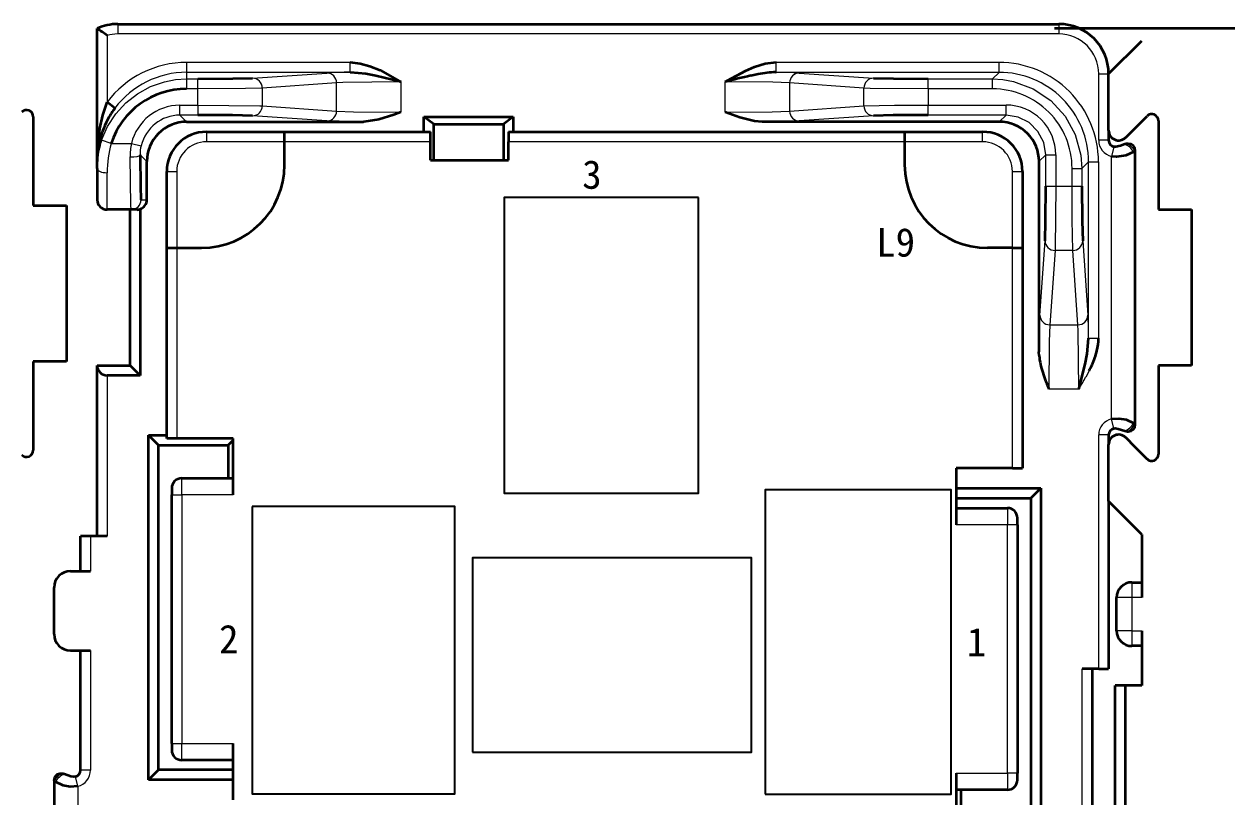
# Model space of a CAD drawing. Header units: millimetres. Extents: x 17 to 3784, y 12 to 1382.
# Drawn here: x 983.89 to 994.55, y 1076.95 to 1083.8 of the extents above; entities that cross this region are included whole.
import ezdxf

# ---------------------------------------------------------------- set-up
doc = ezdxf.new("R2010")
doc.units = ezdxf.units.MM
doc.layers.add('0层_1', color=7, linetype='Continuous', lineweight=25)
doc.styles.add('FangSong_GB2312_Style', font='simfang.ttf')

msp = doc.modelspace()

# ---------------------------------------------------------------- linework, layer by layer
at = {"color": 0, "lineweight": 35}
msp.add_line((984.722, 1083.803), (993.06, 1083.803), dxfattribs=at)
at = {"color": 0, "lineweight": 13, "ltscale": 0.0075}
for p, q in [((984.722, 1083.803), (984.722, 1083.715)), ((993.06, 1083.803), (993.06, 1083.715)), ((985.509, 1082.848), (985.509, 1082.76)), ((992.385, 1082.76), (992.385, 1082.848)), ((984.664, 1082.745), (984.58, 1082.773)), ((993.547, 1082.716), (993.526, 1082.63)), ((993.177, 1082.524), (993.265, 1082.524)), ((985.157, 1082.495), (985.245, 1082.495)), ((992.649, 1082.495), (992.737, 1082.495)), ((993.177, 1082.367), (993.265, 1082.367)), ((993.547, 1080.218), (993.526, 1080.304)), ((985.201, 1079.631), (985.289, 1079.631)), ((985.201, 1077.427), (985.289, 1077.427)), ((984.481, 1077.191), (984.393, 1077.191)), ((984.368, 1077.048), (984.347, 1077.133))]:
    msp.add_line(p, q, dxfattribs=at)
at = {"color": 0, "lineweight": 35, "ltscale": 0.100272}
msp.add_line((984.54, 1082.585), (984.54, 1083.763), dxfattribs=at)
at = {"color": 0, "lineweight": 13, "ltscale": 0.050296}
msp.add_line((984.628, 1083.702), (984.628, 1083.111), dxfattribs=at)
at = {"color": 0, "lineweight": 13}
msp.add_line((993.06, 1083.715), (984.722, 1083.715), dxfattribs=at)
at = {"color": 0, "lineweight": 35, "ltscale": 0.272501}
msp.add_line((996.223, 1083.763), (993.02, 1083.763), dxfattribs=at)
at = {"color": 0, "lineweight": 35, "ltscale": 0.035355}
for p, q in [((993.501, 1083.361), (993.795, 1083.655)), ((993.795, 1079.279), (993.501, 1079.573))]:
    msp.add_line(p, q, dxfattribs=at)
at = {"color": 0, "lineweight": 13, "ltscale": 0.123099}
for p, q in [((985.333, 1083.464), (986.78, 1083.464)), ((986.78, 1083.375), (985.333, 1083.375))]:
    msp.add_line(p, q, dxfattribs=at)
at = {"color": 0, "lineweight": 13, "ltscale": 0.007499}
for p, q in [((985.333, 1083.464), (985.333, 1083.375)), ((986.78, 1083.464), (986.78, 1083.375)), ((990.556, 1083.375), (990.556, 1083.464)), ((992.53, 1083.375), (992.53, 1083.464)), ((985.333, 1083.317), (985.333, 1083.229)), ((985.432, 1083.229), (985.432, 1083.317)), ((991.903, 1083.229), (991.903, 1083.317)), ((992.472, 1083.229), (992.472, 1083.317)), ((985.273, 1082.996), (985.273, 1083.084)), ((985.432, 1083.084), (985.432, 1082.996)), ((991.903, 1082.996), (991.903, 1083.084)), ((992.592, 1082.996), (992.592, 1083.084))]:
    msp.add_line(p, q, dxfattribs=at)
at = {"color": 0, "lineweight": 13, "ltscale": 0.167979}
for p, q in [((990.556, 1083.464), (992.53, 1083.464)), ((992.53, 1083.375), (990.556, 1083.375))]:
    msp.add_line(p, q, dxfattribs=at)
at = {"color": 0, "lineweight": 13, "ltscale": 0.00498}
msp.add_line((985.333, 1083.375), (985.333, 1083.317), dxfattribs=at)
at = {"color": 0, "lineweight": 13, "ltscale": 0.056199}
for p, q in [((985.917, 1083.323), (986.576, 1083.369)), ((991.333, 1083.235), (990.674, 1083.281)), ((990.674, 1083.032), (991.333, 1083.078)), ((986.576, 1082.944), (985.917, 1082.99))]:
    msp.add_line(p, q, dxfattribs=at)
at = {"color": 0, "lineweight": 35, "ltscale": 0.000236542}
msp.add_line((986.784, 1083.375), (986.781, 1083.375), dxfattribs=at)
at = {"color": 0, "lineweight": 35, "ltscale": 0.005631}
msp.add_line((990.396, 1083.359), (990.331, 1083.345), dxfattribs=at)
at = {"color": 0, "lineweight": 35, "ltscale": 0.000238068}
msp.add_line((990.555, 1083.375), (990.552, 1083.375), dxfattribs=at)
at = {"color": 0, "lineweight": 13, "ltscale": 0.0562}
for p, q in [((990.76, 1083.369), (991.419, 1083.323)), ((986.661, 1083.281), (986.002, 1083.235)), ((986.002, 1083.078), (986.661, 1083.032)), ((991.419, 1082.99), (990.76, 1082.944)), ((992.892, 1081.223), (992.938, 1081.882)), ((993.272, 1081.882), (993.318, 1081.223)), ((993.026, 1081.796), (992.98, 1081.138)), ((993.229, 1081.138), (993.183, 1081.796))]:
    msp.add_line(p, q, dxfattribs=at)
at = {"color": 0, "lineweight": 13, "ltscale": 0.007042}
msp.add_line((992.472, 1083.317), (992.53, 1083.375), dxfattribs=at)
at = {"color": 0, "lineweight": 13, "ltscale": 0.050117}
msp.add_line((993.413, 1082.773), (993.413, 1083.362), dxfattribs=at)
at = {"color": 0, "lineweight": 13, "ltscale": 0.007501}
for p, q in [((993.413, 1083.362), (993.501, 1083.362)), ((993.501, 1082.773), (993.413, 1082.773)), ((993.501, 1080.161), (993.413, 1080.161)), ((992.693, 1079.366), (992.605, 1079.366)), ((993.795, 1078.72), (993.707, 1078.72)), ((993.707, 1078.426), (993.795, 1078.426)), ((992.693, 1077.163), (992.605, 1077.163))]:
    msp.add_line(p, q, dxfattribs=at)
at = {"color": 0, "lineweight": 35, "ltscale": 6.40869e-05}
msp.add_line((993.501, 1083.362), (993.501, 1083.361), dxfattribs=at)
at = {"color": 0, "lineweight": 35, "ltscale": 0.042705}
msp.add_line((993.501, 1082.86), (993.501, 1083.361), dxfattribs=at)
at = {"color": 0, "lineweight": 13, "ltscale": 0.008463}
for p, q in [((985.333, 1083.317), (985.432, 1083.317)), ((985.432, 1083.229), (985.333, 1083.229))]:
    msp.add_line(p, q, dxfattribs=at)
at = {"color": 0, "lineweight": 13, "ltscale": 0.021239}
for p, q in [((986.661, 1083.032), (986.661, 1083.281)), ((990.674, 1083.281), (990.674, 1083.032)), ((992.98, 1081.138), (993.229, 1081.138))]:
    msp.add_line(p, q, dxfattribs=at)
at = {"color": 0, "lineweight": 13, "ltscale": 0.022759}
for p, q in [((987.231, 1083.29), (987.231, 1083.023)), ((990.104, 1083.023), (990.104, 1083.29))]:
    msp.add_line(p, q, dxfattribs=at)
at = {"color": 0, "lineweight": 13, "ltscale": 0.048364}
for p, q in [((991.903, 1083.317), (992.472, 1083.317)), ((992.472, 1083.229), (991.903, 1083.229))]:
    msp.add_line(p, q, dxfattribs=at)
at = {"color": 0, "lineweight": 13, "ltscale": 0.012286}
for p, q in [((985.432, 1083.084), (985.432, 1083.229)), ((991.903, 1083.229), (991.903, 1083.084)), ((993.032, 1082.367), (993.177, 1082.367))]:
    msp.add_line(p, q, dxfattribs=at)
at = {"color": 0, "lineweight": 13, "ltscale": 0.01341}
for p, q in [((986.002, 1083.235), (986.002, 1083.078)), ((991.333, 1083.078), (991.333, 1083.235))]:
    msp.add_line(p, q, dxfattribs=at)
at = {"color": 0, "lineweight": 35, "ltscale": 0.007499}
msp.add_line((984.698, 1083.058), (984.628, 1083.111), dxfattribs=at)
at = {"color": 0, "lineweight": 13, "ltscale": 0.013574}
for p, q in [((985.273, 1083.084), (985.432, 1083.084)), ((985.432, 1082.996), (985.273, 1082.996))]:
    msp.add_line(p, q, dxfattribs=at)
at = {"color": 0, "lineweight": 13, "ltscale": 0.058574}
for p, q in [((991.903, 1083.084), (992.592, 1083.084)), ((992.592, 1082.996), (991.903, 1082.996))]:
    msp.add_line(p, q, dxfattribs=at)
at = {"color": 0, "lineweight": 35, "ltscale": 0.067054}
for p, q in [((983.974, 1082.982), (983.974, 1082.194)), ((993.942, 1082.946), (993.942, 1082.158))]:
    msp.add_line(p, q, dxfattribs=at)
at = {"color": 0, "lineweight": 35, "ltscale": 0.003594}
msp.add_line((984.639, 1082.966), (984.619, 1082.929), dxfattribs=at)
at = {"color": 0, "lineweight": 13, "ltscale": 0.007223}
msp.add_line((985.273, 1082.996), (985.333, 1082.936), dxfattribs=at)
at = {"color": 0, "lineweight": 35, "ltscale": 0.133382}
msp.add_line((985.333, 1082.936), (986.901, 1082.936), dxfattribs=at)
at = {"color": 0, "lineweight": 13, "ltscale": 0.027629}
msp.add_line((986.901, 1082.936), (986.576, 1082.944), dxfattribs=at)
at = {"color": 0, "lineweight": 35, "ltscale": 0.000262456}
msp.add_line((986.904, 1082.936), (986.901, 1082.936), dxfattribs=at)
at = {"color": 0, "lineweight": 35, "ltscale": 0.01125}
for p, q in [((987.434, 1082.848), (987.434, 1082.98)), ((988.227, 1082.98), (988.227, 1082.848))]:
    msp.add_line(p, q, dxfattribs=at)
at = {"color": 0, "lineweight": 35, "ltscale": 0.0675}
msp.add_line((987.434, 1082.98), (988.227, 1082.98), dxfattribs=at)
at = {"color": 0, "lineweight": 35, "ltscale": 0.009216}
for p, q in [((987.522, 1082.917), (987.434, 1082.98)), ((988.227, 1082.98), (988.139, 1082.917))]:
    msp.add_line(p, q, dxfattribs=at)
at = {"color": 0, "lineweight": 35, "ltscale": 0.000263981}
for p, q in [((990.435, 1082.936), (990.432, 1082.936)), ((992.884, 1080.895), (992.884, 1080.898))]:
    msp.add_line(p, q, dxfattribs=at)
at = {"color": 0, "lineweight": 35, "ltscale": 0.17838}
msp.add_line((992.532, 1082.936), (990.435, 1082.936), dxfattribs=at)
at = {"color": 0, "lineweight": 13, "ltscale": 0.007224}
for p, q in [((992.532, 1082.936), (992.592, 1082.996)), ((992.944, 1082.644), (992.884, 1082.584))]:
    msp.add_line(p, q, dxfattribs=at)
at = {"color": 0, "lineweight": 35, "ltscale": 0.022856}
msp.add_line((993.652, 1082.797), (993.842, 1082.987), dxfattribs=at)
at = {"color": 0, "lineweight": 35, "ltscale": 0.058749}
for p, q in [((985.509, 1082.848), (986.2, 1082.848)), ((991.694, 1082.848), (992.385, 1082.848)), ((987.493, 1082.598), (988.183, 1082.598))]:
    msp.add_line(p, q, dxfattribs=at)
at = {"color": 0, "lineweight": 35, "ltscale": 0.110001}
msp.add_line((986.2, 1082.848), (987.493, 1082.848), dxfattribs=at)
at = {"color": 0, "lineweight": 35, "ltscale": 0.0075}
for p, q in [((986.2, 1082.76), (986.2, 1082.848)), ((987.493, 1082.76), (987.493, 1082.848)), ((988.183, 1082.848), (988.183, 1082.76)), ((991.694, 1082.848), (991.694, 1082.76)), ((985.157, 1081.82), (985.245, 1081.82)), ((992.649, 1081.82), (992.737, 1081.82)), ((985.245, 1080.13), (985.157, 1080.13)), ((992.649, 1079.866), (992.737, 1079.866)), ((984.481, 1079.263), (984.393, 1079.263))]:
    msp.add_line(p, q, dxfattribs=at)
at = {"color": 0, "lineweight": 35, "ltscale": 0.052501}
msp.add_line((987.522, 1082.917), (988.139, 1082.917), dxfattribs=at)
at = {"color": 0, "lineweight": 35, "ltscale": 0.027143}
for p, q in [((987.522, 1082.598), (987.522, 1082.917)), ((988.139, 1082.917), (988.139, 1082.598))]:
    msp.add_line(p, q, dxfattribs=at)
at = {"color": 0, "lineweight": 35, "ltscale": 0.29875}
msp.add_line((988.183, 1082.848), (991.694, 1082.848), dxfattribs=at)
at = {"color": 0, "lineweight": 35, "ltscale": 0.007348}
msp.add_line((993.501, 1082.86), (993.501, 1082.773), dxfattribs=at)
at = {"color": 0, "lineweight": 13, "ltscale": 0.015358}
msp.add_line((984.664, 1082.745), (984.844, 1082.745), dxfattribs=at)
at = {"color": 0, "lineweight": 13, "ltscale": 0.007498}
for p, q in [((984.844, 1082.745), (984.93, 1082.725)), ((992.944, 1082.644), (993.032, 1082.644)), ((993.323, 1082.582), (993.412, 1082.582)), ((992.944, 1082.367), (993.032, 1082.367)), ((993.323, 1081.019), (993.412, 1081.019))]:
    msp.add_line(p, q, dxfattribs=at)
at = {"color": 0, "lineweight": 13, "ltscale": 0.058749}
for p, q in [((986.2, 1082.76), (985.509, 1082.76)), ((992.385, 1082.76), (991.694, 1082.76))]:
    msp.add_line(p, q, dxfattribs=at)
at = {"color": 0, "lineweight": 13, "ltscale": 0.110001}
msp.add_line((987.493, 1082.76), (986.2, 1082.76), dxfattribs=at)
at = {"color": 0, "lineweight": 35, "ltscale": 0.0175}
for p, q in [((986.2, 1082.554), (986.2, 1082.76)), ((991.694, 1082.76), (991.694, 1082.554))]:
    msp.add_line(p, q, dxfattribs=at)
at = {"color": 0, "lineweight": 35, "ltscale": 0.01375}
for p, q in [((987.493, 1082.598), (987.493, 1082.76)), ((988.183, 1082.598), (988.183, 1082.76)), ((984.995, 1080.16), (985.157, 1080.16))]:
    msp.add_line(p, q, dxfattribs=at)
at = {"color": 0, "lineweight": 13, "ltscale": 0.29875}
msp.add_line((991.694, 1082.76), (988.183, 1082.76), dxfattribs=at)
at = {"color": 0, "lineweight": 35, "ltscale": 0.000515996}
for p, q in [((993.674, 1082.742), (993.668, 1082.742)), ((993.668, 1080.193), (993.674, 1080.192))]:
    msp.add_line(p, q, dxfattribs=at)
at = {"color": 0, "lineweight": 13, "ltscale": 0.000375051}
msp.add_line((993.672, 1082.74), (993.668, 1082.742), dxfattribs=at)
at = {"color": 0, "lineweight": 35, "ltscale": 0.003913}
msp.add_line((984.54, 1082.631), (984.54, 1082.585), dxfattribs=at)
at = {"color": 0, "lineweight": 13, "ltscale": 0.007202}
msp.add_line((984.98, 1082.584), (984.921, 1082.643), dxfattribs=at)
at = {"color": 0, "lineweight": 13, "ltscale": 0.023574}
for p, q in [((992.944, 1082.367), (992.944, 1082.644)), ((993.032, 1082.644), (993.032, 1082.367))]:
    msp.add_line(p, q, dxfattribs=at)
at = {"color": 0, "lineweight": 13, "ltscale": 0.197928}
msp.add_line((993.526, 1080.304), (993.526, 1082.63), dxfattribs=at)
at = {"color": 0, "lineweight": 13, "ltscale": 0.001185}
for p, q in [((993.734, 1082.677), (993.723, 1082.669)), ((993.723, 1080.265), (993.734, 1080.257))]:
    msp.add_line(p, q, dxfattribs=at)
at = {"color": 0, "lineweight": 13, "ltscale": 0.000251938}
for p, q in [((993.736, 1082.679), (993.734, 1082.677)), ((993.734, 1080.257), (993.736, 1080.255)), ((984.16, 1077.095), (984.158, 1077.097))]:
    msp.add_line(p, q, dxfattribs=at)
at = {"color": 0, "lineweight": 13, "ltscale": 0.205949}
for p, q in [((993.734, 1082.677), (993.734, 1080.257)), ((984.16, 1074.674), (984.16, 1077.095))]:
    msp.add_line(p, q, dxfattribs=at)
at = {"color": 0, "lineweight": 35, "ltscale": 0.206305}
for p, q in [((993.736, 1080.255), (993.736, 1082.679)), ((984.158, 1077.097), (984.158, 1074.672))]:
    msp.add_line(p, q, dxfattribs=at)
at = {"color": 0, "lineweight": 35, "ltscale": 0.000141144}
msp.add_line((984.54, 1082.583), (984.54, 1082.585), dxfattribs=at)
at = {"color": 0, "lineweight": 35, "ltscale": 0.005009}
msp.add_line((984.54, 1082.524), (984.54, 1082.583), dxfattribs=at)
at = {"color": 0, "lineweight": 35, "ltscale": 0.023711}
msp.add_line((984.54, 1082.524), (984.54, 1082.246), dxfattribs=at)
at = {"color": 0, "lineweight": 35, "ltscale": 0.028755}
msp.add_line((984.98, 1082.246), (984.98, 1082.584), dxfattribs=at)
at = {"color": 0, "lineweight": 35, "ltscale": 0.143381}
msp.add_line((992.884, 1082.584), (992.884, 1080.898), dxfattribs=at)
at = {"color": 0, "lineweight": 13, "ltscale": 0.013364}
for p, q in [((993.177, 1082.367), (993.177, 1082.524)), ((993.265, 1082.524), (993.265, 1082.367))]:
    msp.add_line(p, q, dxfattribs=at)
at = {"color": 0, "lineweight": 13, "ltscale": 0.007041}
msp.add_line((993.323, 1082.582), (993.265, 1082.524), dxfattribs=at)
at = {"color": 0, "lineweight": 13, "ltscale": 0.13298}
for p, q in [((993.323, 1081.019), (993.323, 1082.582)), ((993.412, 1082.582), (993.412, 1081.019))]:
    msp.add_line(p, q, dxfattribs=at)
at = {"color": 0, "lineweight": 13, "ltscale": 0.027895}
msp.add_line((984.628, 1082.158), (984.628, 1082.485), dxfattribs=at)
at = {"color": 0, "lineweight": 35, "ltscale": 0.0575}
for p, q in [((985.157, 1081.82), (985.157, 1082.495)), ((992.737, 1082.495), (992.737, 1081.82))]:
    msp.add_line(p, q, dxfattribs=at)
at = {"color": 0, "lineweight": 13, "ltscale": 0.0575}
for p, q in [((985.245, 1082.495), (985.245, 1081.82)), ((992.649, 1081.82), (992.649, 1082.495))]:
    msp.add_line(p, q, dxfattribs=at)
at = {"color": 0, "lineweight": 35, "ltscale": 0.025}
for p, q in [((983.974, 1082.194), (984.268, 1082.194)), ((993.942, 1082.158), (994.236, 1082.158)), ((984.268, 1080.813), (983.974, 1080.813)), ((984.54, 1080.777), (984.833, 1080.777)), ((994.236, 1080.777), (993.942, 1080.777)), ((984.922, 1080.688), (984.628, 1080.688)), ((985.7, 1080.071), (985.7, 1079.778)), ((993.572, 1078.426), (993.572, 1078.72)), ((992.194, 1076.722), (992.194, 1077.016))]:
    msp.add_line(p, q, dxfattribs=at)
at = {"color": 0, "lineweight": 35, "ltscale": 0.1175}
for p, q in [((984.268, 1082.194), (984.268, 1080.813)), ((984.833, 1080.777), (984.833, 1082.158)), ((994.236, 1082.158), (994.236, 1080.777))]:
    msp.add_line(p, q, dxfattribs=at)
at = {"color": 0, "lineweight": 13, "ltscale": 0.004367}
msp.add_line((984.929, 1082.246), (984.98, 1082.246), dxfattribs=at)
at = {"color": 0, "lineweight": 35, "ltscale": 0.018135}
msp.add_line((984.841, 1082.158), (984.628, 1082.158), dxfattribs=at)
at = {"color": 0, "lineweight": 35, "ltscale": 0.004407}
msp.add_line((984.893, 1082.158), (984.841, 1082.158), dxfattribs=at)
at = {"color": 0, "lineweight": 35, "ltscale": 0.12543}
msp.add_line((984.922, 1082.163), (984.922, 1080.688), dxfattribs=at)
at = {"color": 0, "lineweight": 35, "ltscale": 0.14375}
msp.add_line((985.157, 1080.13), (985.157, 1081.82), dxfattribs=at)
at = {"color": 0, "lineweight": 13, "ltscale": 0.14375}
msp.add_line((985.245, 1081.82), (985.245, 1080.13), dxfattribs=at)
at = {"color": 0, "lineweight": 35, "ltscale": 0.01875}
for p, q in [((985.245, 1081.82), (985.465, 1081.82)), ((992.649, 1081.82), (992.429, 1081.82))]:
    msp.add_line(p, q, dxfattribs=at)
at = {"color": 0, "lineweight": 13, "ltscale": 0.16625}
msp.add_line((992.649, 1079.866), (992.649, 1081.82), dxfattribs=at)
at = {"color": 0, "lineweight": 35, "ltscale": 0.16625}
msp.add_line((992.737, 1081.82), (992.737, 1079.866), dxfattribs=at)
at = {"color": 0, "lineweight": 13, "ltscale": 0.013411}
msp.add_line((993.183, 1081.796), (993.026, 1081.796), dxfattribs=at)
at = {"color": 0, "lineweight": 13, "ltscale": 0.027627}
msp.add_line((992.884, 1080.898), (992.892, 1081.223), dxfattribs=at)
at = {"color": 0, "lineweight": 35, "ltscale": 0.000236531}
msp.add_line((993.323, 1081.015), (993.323, 1081.018), dxfattribs=at)
at = {"color": 0, "lineweight": 35, "ltscale": 0.066927}
for p, q in [((983.974, 1080.813), (983.974, 1080.026)), ((993.942, 1080.777), (993.942, 1079.99))]:
    msp.add_line(p, q, dxfattribs=at)
at = {"color": 0, "lineweight": 35, "ltscale": 0.002613}
msp.add_line((992.886, 1080.865), (992.884, 1080.895), dxfattribs=at)
at = {"color": 0, "lineweight": 35, "ltscale": 0.12875}
for p, q in [((984.54, 1079.263), (984.54, 1080.777)), ((993.354, 1078.088), (993.354, 1076.575))]:
    msp.add_line(p, q, dxfattribs=at)
at = {"color": 0, "lineweight": 35, "ltscale": 0.010606}
msp.add_line((984.833, 1080.777), (984.922, 1080.688), dxfattribs=at)
at = {"color": 0, "lineweight": 13, "ltscale": 0.005502}
msp.add_line((993.33, 1080.73), (993.3, 1080.673), dxfattribs=at)
at = {"color": 0, "lineweight": 13, "ltscale": 0.12125}
for p, q in [((984.628, 1080.688), (984.628, 1079.263)), ((993.266, 1076.663), (993.266, 1078.088))]:
    msp.add_line(p, q, dxfattribs=at)
at = {"color": 0, "lineweight": 13, "ltscale": 0.02276}
msp.add_line((993.238, 1080.567), (992.971, 1080.567), dxfattribs=at)
at = {"color": 0, "lineweight": 35, "ltscale": 0.260001}
msp.add_line((984.995, 1077.104), (984.995, 1080.16), dxfattribs=at)
at = {"color": 0, "lineweight": 35, "ltscale": 0.010607}
for p, q in [((985.083, 1080.071), (984.995, 1080.16)), ((992.899, 1079.689), (992.811, 1079.601)), ((984.995, 1077.104), (985.083, 1077.192))]:
    msp.add_line(p, q, dxfattribs=at)
at = {"color": 0, "lineweight": 13, "ltscale": 0.176366}
msp.add_line((993.413, 1078.088), (993.413, 1080.161), dxfattribs=at)
at = {"color": 0, "lineweight": 35, "ltscale": 0.007222}
msp.add_line((993.501, 1080.161), (993.501, 1080.076), dxfattribs=at)
at = {"color": 0, "lineweight": 13, "ltscale": 0.000375379}
msp.add_line((993.672, 1080.194), (993.668, 1080.193), dxfattribs=at)
at = {"color": 0, "lineweight": 35, "ltscale": 0.245}
for p, q in [((985.083, 1077.192), (985.083, 1080.071)), ((992.811, 1079.601), (992.811, 1076.722))]:
    msp.add_line(p, q, dxfattribs=at)
at = {"color": 0, "lineweight": 35, "ltscale": 0.052499}
msp.add_line((985.083, 1080.071), (985.7, 1080.071), dxfattribs=at)
at = {"color": 0, "lineweight": 35, "ltscale": 0.0425}
for p, q in [((985.744, 1080.13), (985.245, 1080.13)), ((985.744, 1079.631), (985.744, 1080.13)), ((992.15, 1079.866), (992.15, 1079.366)), ((992.649, 1079.866), (992.15, 1079.866)), ((985.744, 1076.927), (985.744, 1077.427)), ((992.15, 1077.163), (992.15, 1076.663))]:
    msp.add_line(p, q, dxfattribs=at)
at = {"color": 0, "lineweight": 35, "ltscale": 0.005304}
msp.add_line((985.744, 1080.115), (985.7, 1080.071), dxfattribs=at)
at = {"color": 0, "lineweight": 35, "ltscale": 0.042831}
msp.add_line((993.501, 1079.573), (993.501, 1080.076), dxfattribs=at)
at = {"color": 0, "lineweight": 35, "ltscale": 0.010178}
msp.add_line((993.736, 1080.054), (993.652, 1080.138), dxfattribs=at)
at = {"color": 0, "lineweight": 35, "ltscale": 0.012678}
msp.add_line((993.842, 1079.948), (993.736, 1080.054), dxfattribs=at)
at = {"color": 0, "lineweight": 35, "ltscale": 0.03875}
for p, q in [((985.289, 1079.778), (985.744, 1079.778)), ((992.15, 1079.513), (992.605, 1079.513)), ((985.744, 1077.28), (985.289, 1077.28)), ((992.605, 1077.016), (992.15, 1077.016))]:
    msp.add_line(p, q, dxfattribs=at)
at = {"color": 0, "lineweight": 13, "ltscale": 0.0125}
for p, q in [((985.289, 1079.631), (985.289, 1079.778)), ((992.605, 1079.513), (992.605, 1079.366)), ((985.289, 1077.28), (985.289, 1077.427)), ((992.605, 1077.163), (992.605, 1077.016))]:
    msp.add_line(p, q, dxfattribs=at)
at = {"color": 0, "lineweight": 35, "ltscale": 0.005}
for p, q in [((985.201, 1079.689), (985.201, 1079.631)), ((992.693, 1079.366), (992.693, 1079.425)), ((985.201, 1077.427), (985.201, 1077.368)), ((992.693, 1077.104), (992.693, 1077.163))]:
    msp.add_line(p, q, dxfattribs=at)
at = {"color": 0, "lineweight": 35, "ltscale": 0.1875}
for p, q in [((985.201, 1077.427), (985.201, 1079.631)), ((992.693, 1079.366), (992.693, 1077.163))]:
    msp.add_line(p, q, dxfattribs=at)
at = {"color": 0, "lineweight": 13, "ltscale": 0.03875}
for p, q in [((985.744, 1079.631), (985.289, 1079.631)), ((992.605, 1079.366), (992.15, 1079.366)), ((985.289, 1077.427), (985.744, 1077.427)), ((992.15, 1077.163), (992.605, 1077.163))]:
    msp.add_line(p, q, dxfattribs=at)
at = {"color": 0, "lineweight": 13, "ltscale": 0.1875}
for p, q in [((985.289, 1079.631), (985.289, 1077.427)), ((992.605, 1077.163), (992.605, 1079.366))]:
    msp.add_line(p, q, dxfattribs=at)
at = {"color": 0, "lineweight": 35, "ltscale": 0.06375}
for p, q in [((992.15, 1079.689), (992.899, 1079.689)), ((985.744, 1077.104), (984.995, 1077.104))]:
    msp.add_line(p, q, dxfattribs=at)
at = {"color": 0, "lineweight": 35, "ltscale": 0.26}
msp.add_line((992.899, 1079.689), (992.899, 1076.634), dxfattribs=at)
at = {"color": 0, "lineweight": 35, "ltscale": 0.05625}
for p, q in [((992.15, 1079.601), (992.811, 1079.601)), ((985.744, 1077.192), (985.083, 1077.192))]:
    msp.add_line(p, q, dxfattribs=at)
at = {"color": 0, "lineweight": 35, "ltscale": 0.126314}
msp.add_line((993.501, 1079.573), (993.501, 1078.088), dxfattribs=at)
at = {"color": 0, "lineweight": 35, "ltscale": 0.02625}
msp.add_line((984.393, 1078.955), (984.393, 1079.263), dxfattribs=at)
at = {"color": 0, "lineweight": 35, "ltscale": 0.0125}
for p, q in [((984.628, 1079.263), (984.481, 1079.263)), ((993.413, 1078.088), (993.266, 1078.088)), ((993.795, 1077.941), (993.648, 1077.941))]:
    msp.add_line(p, q, dxfattribs=at)
at = {"color": 0, "lineweight": 13, "ltscale": 0.02625}
msp.add_line((984.481, 1079.263), (984.481, 1078.955), dxfattribs=at)
at = {"color": 0, "lineweight": 35, "ltscale": 0.047564}
msp.add_line((993.795, 1079.279), (993.795, 1078.72), dxfattribs=at)
at = {"color": 0, "lineweight": 35, "ltscale": 0.015001}
for p, q in [((984.305, 1078.955), (984.481, 1078.955)), ((984.305, 1078.25), (984.481, 1078.25))]:
    msp.add_line(p, q, dxfattribs=at)
at = {"color": 0, "lineweight": 35, "ltscale": 0.035}
msp.add_line((984.158, 1078.397), (984.158, 1078.808), dxfattribs=at)
at = {"color": 0, "lineweight": 35, "ltscale": 0.007501}
for p, q in [((993.707, 1078.854), (993.795, 1078.854)), ((993.795, 1078.291), (993.707, 1078.291)), ((993.413, 1078.088), (993.501, 1078.088)), ((993.648, 1077.941), (993.56, 1077.941))]:
    msp.add_line(p, q, dxfattribs=at)
at = {"color": 0, "lineweight": 13, "ltscale": 0.011457}
msp.add_line((993.707, 1078.854), (993.707, 1078.72), dxfattribs=at)
at = {"color": 0, "lineweight": 13, "ltscale": 0.011456}
for p, q in [((993.707, 1078.72), (993.572, 1078.72)), ((993.707, 1078.426), (993.572, 1078.426)), ((993.707, 1078.426), (993.707, 1078.291))]:
    msp.add_line(p, q, dxfattribs=at)
at = {"color": 0, "lineweight": 13, "ltscale": 0.025}
msp.add_line((993.707, 1078.72), (993.707, 1078.426), dxfattribs=at)
at = {"color": 0, "lineweight": 35, "ltscale": 0.04125}
msp.add_line((993.795, 1078.426), (993.795, 1077.941), dxfattribs=at)
at = {"color": 0, "lineweight": 35, "ltscale": 0.090117}
msp.add_line((984.393, 1077.191), (984.393, 1078.25), dxfattribs=at)
at = {"color": 0, "lineweight": 13, "ltscale": 0.090117}
msp.add_line((984.481, 1078.25), (984.481, 1077.191), dxfattribs=at)
at = {"color": 0, "lineweight": 35, "ltscale": 0.12125}
for p, q in [((993.56, 1076.516), (993.56, 1077.941)), ((993.648, 1077.941), (993.648, 1076.516))]:
    msp.add_line(p, q, dxfattribs=at)
at = {"color": 0, "lineweight": 13, "ltscale": 0.001186}
msp.add_line((984.171, 1077.087), (984.16, 1077.095), dxfattribs=at)
at = {"color": 0, "lineweight": 13, "ltscale": 0.197929}
msp.add_line((984.368, 1077.048), (984.368, 1074.721), dxfattribs=at)
at = {"color": 0, "lineweight": 35}
for points in [[(986.78, 1083.464), (986.869, 1083.454), (986.956, 1083.43), (987.046, 1083.393), (987.218, 1083.298), (987.231, 1083.29)], [(990.104, 1083.29), (990.125, 1083.303), (990.283, 1083.389), (990.365, 1083.425), (990.459, 1083.453), (990.556, 1083.464)], [(987.231, 1083.29), (987.009, 1083.344), (986.92, 1083.362), (986.784, 1083.375)], [(985.432, 1083.317), (985.743, 1083.319), (985.917, 1083.323)], [(991.419, 1083.323), (991.596, 1083.319), (991.903, 1083.317)], [(984.54, 1082.631), (984.565, 1082.876), (984.591, 1082.996), (984.628, 1083.111)], [(985.917, 1082.99), (985.739, 1082.994), (985.432, 1082.996)], [(987.231, 1083.023), (987.167, 1082.998), (987.037, 1082.956), (986.904, 1082.936)], [(990.432, 1082.936), (990.365, 1082.942), (990.233, 1082.975), (990.104, 1083.023)], [(991.903, 1082.996), (991.593, 1082.994), (991.419, 1082.99)], [(993.644, 1082.737), (993.605, 1082.723), (993.566, 1082.715), (993.547, 1082.716)], [(984.921, 1082.643), (984.924, 1082.354), (984.927, 1082.259), (984.928, 1082.247), (984.929, 1082.246), (984.929, 1082.246)], [(993.723, 1082.669), (993.653, 1082.637), (993.571, 1082.626), (993.526, 1082.63)], [(992.938, 1081.882), (992.942, 1082.06), (992.944, 1082.367)], [(993.265, 1082.367), (993.267, 1082.056), (993.272, 1081.882)], [(993.238, 1080.567), (993.292, 1080.79), (993.31, 1080.879), (993.323, 1081.015)], [(993.526, 1080.304), (993.592, 1080.307), (993.655, 1080.297), (993.723, 1080.265)], [(993.547, 1080.218), (993.56, 1080.22), (993.586, 1080.216), (993.644, 1080.197)], [(984.368, 1077.048), (984.302, 1077.044), (984.239, 1077.055), (984.171, 1077.087)], [(984.347, 1077.133), (984.334, 1077.132), (984.308, 1077.135), (984.25, 1077.154)]]:
    msp.add_lwpolyline(points, dxfattribs=at)
at = {"color": 0, "lineweight": 13}
for points in [[(984.58, 1082.773), (984.633, 1082.896), (984.705, 1083.007), (984.795, 1083.104), (984.898, 1083.185), (985.014, 1083.248), (985.138, 1083.292), (985.234, 1083.311), (985.333, 1083.317)], [(987.231, 1083.29), (986.716, 1083.284), (986.661, 1083.281)], [(990.674, 1083.281), (990.525, 1083.287), (990.104, 1083.29)], [(992.472, 1083.317), (992.565, 1083.311), (992.658, 1083.294), (992.833, 1083.229), (992.989, 1083.125), (993.115, 1082.987), (993.206, 1082.823), (993.256, 1082.642), (993.265, 1082.524)], [(986.002, 1083.235), (985.854, 1083.231), (985.432, 1083.229)], [(991.903, 1083.229), (991.387, 1083.233), (991.333, 1083.235)], [(985.432, 1083.084), (985.98, 1083.079), (986.002, 1083.078)], [(991.333, 1083.078), (991.603, 1083.083), (991.903, 1083.084)], [(986.661, 1083.032), (986.81, 1083.026), (987.231, 1083.023)], [(990.104, 1083.023), (990.519, 1083.026), (990.674, 1083.032)], [(992.944, 1082.644), (992.926, 1082.754), (992.875, 1082.852), (992.797, 1082.929), (992.7, 1082.979), (992.592, 1082.996)], [(984.841, 1082.158), (984.841, 1082.158), (984.84, 1082.162), (984.838, 1082.195), (984.832, 1082.626)], [(993.032, 1082.367), (993.027, 1081.818), (993.026, 1081.796)], [(993.183, 1081.796), (993.178, 1082.067), (993.177, 1082.367)], [(992.98, 1081.138), (992.974, 1080.989), (992.971, 1080.567)], [(993.238, 1080.567), (993.232, 1081.083), (993.229, 1081.138)]]:
    msp.add_lwpolyline(points, dxfattribs=at)
at = {"color": 0, "lineweight": 35}
for centre, radius, start, end in [((984.722, 1083.362), 0.441, 90, 114.4275), ((993.06, 1083.362), 0.441, 0, 90), ((983.787, 1082.59), 1.394, 52.9095, 57.328), ((990.565, 1082.535), 0.841, 90.8782, 101.6127), ((992.081, 1075.673), 7.87, 102.8509, 104.5491), ((985.333, 1082.524), 0.705, 90.0037, 161.6818), ((983.915, 1082.982), 0.0588, 0, 135), ((985.34, 1082.576), 0.803, 143.1227, 150.9139), ((985.333, 1082.584), 0.353, 89.996, 180.004), ((992.532, 1082.584), 0.353, 359.996, 90.004), ((993.883, 1082.946), 0.0588, 0, 135), ((985.326, 1082.584), 0.786, 153.9488, 169.6659), ((985.509, 1082.495), 0.353, 90, 180), ((992.385, 1082.495), 0.353, 0, 90), ((993.589, 1082.86), 0.0881, 180, 315), ((985.32, 1082.585), 0.78, 169.6826, 179.9981), ((993.56, 1082.773), 0.0588, 180, 256.7954), ((993.675, 1082.634), 0.108, 94.0011, 107.1688), ((985.465, 1082.554), 0.735, 270, 0), ((992.429, 1082.554), 0.735, 180, 270), ((984.628, 1082.246), 0.0881, 180, 270), ((984.892, 1082.246), 0.0881, 289.4694, 359.9956), ((984.893, 1082.243), 0.0853, 270.0086, 289.8015), ((992.93, 1081.024), 0.482, 345.8801, 359.3824), ((992.573, 1081.122), 0.852, 336.485, 345.3521), ((993.595, 1080.939), 0.714, 185.961, 198.3971), ((984.628, 1080.777), 0.0881, 179.9999, 270), ((994.771, 1081.305), 1.945, 197.7023, 202.277), ((992.319, 1081.239), 1.131, 333.3137, 336.2192), ((993.56, 1080.161), 0.0588, 103.2046, 180), ((993.589, 1080.076), 0.0881, 44.9995, 180.0006), ((993.675, 1080.3), 0.108, 252.8318, 265.999), ((983.915, 1080.026), 0.0588, 225, 0), ((993.883, 1079.99), 0.0588, 225, 0), ((985.289, 1079.689), 0.0881, 90, 180), ((992.605, 1079.425), 0.0881, 0, 90), ((984.305, 1078.808), 0.147, 90, 180), ((993.707, 1078.72), 0.135, 90, 180), ((984.305, 1078.397), 0.147, 180, 270), ((993.707, 1078.426), 0.135, 180, 270), ((985.289, 1077.368), 0.0881, 180, 270), ((984.334, 1077.191), 0.0588, 283.2048, 0), ((984.219, 1077.051), 0.108, 72.8324, 85.999), ((992.605, 1077.104), 0.0881, 270, 0)]:
    msp.add_arc(centre, radius, start, end, dxfattribs=at)
at = {"color": 0, "lineweight": 13}
for centre, radius, start, end in [((984.722, 1083.362), 0.353, 90, 105.4815), ((993.06, 1083.362), 0.353, 360, 90), ((985.333, 1082.582), 0.881, 90.0014, 143.1361), ((992.53, 1082.582), 0.881, 359.9961, 90.0039), ((985.336, 1082.576), 0.8, 90.2282, 142.911), ((986.818, 1078.228), 5.148, 90.419, 92.7011), ((990.519, 1078.306), 5.069, 87.2717, 89.5768), ((992.53, 1082.582), 0.793, 359.9933, 90.0067), ((992.472, 1082.524), 0.705, 359.9958, 90.0044), ((985.276, 1082.639), 0.445, 90.4399, 166.2405), ((985.915, 1083.077), 0.0873, 271.3056, 0.6791), ((992.592, 1082.644), 0.441, 359.9961, 90.0039), ((985.276, 1082.64), 0.356, 90.4334, 166.2447), ((986.574, 1083.031), 0.0873, 271.3108, 0.6828), ((990.425, 1091.163), 8.226, 270.0681, 272.3351), ((985.351, 1082.521), 0.811, 161.875, 179.7325), ((985.613, 1082.482), 0.985, 164.5212, 179.816), ((985.428, 1082.628), 0.596, 168.6465, 180.2218), ((985.266, 1082.645), 0.346, 166.6819, 180.2972), ((985.509, 1082.495), 0.264, 90, 180), ((992.385, 1082.495), 0.264, 0, 90), ((993.56, 1082.773), 0.147, 180, 256.7954), ((993.604, 1082.61), 0.146, 27.4602, 62.5398), ((993.184, 1081.884), 0.0873, 269.3173, 358.6892), ((993.23, 1081.225), 0.0873, 269.3173, 358.6892), ((988.176, 1080.981), 5.148, 0.419, 2.7011), ((989.654, 1082.716), 4.178, 329.0579, 330.7345), ((993.56, 1080.161), 0.147, 103.2046, 180), ((993.604, 1080.324), 0.146, 297.4602, 332.5398), ((984.334, 1077.191), 0.147, 283.2048, 360)]:
    msp.add_arc(centre, radius, start, end, dxfattribs=at)
for centre, major_axis, ratio, start_param, end_param in [((986.576, 1083.281), (0.0061, -0.0879), 0.970003, 1.503174, 3.069737), ((990.76, 1083.281), (-0.0061, -0.0879), 0.970003, 3.213448, 4.780012), ((985.917, 1083.235), (0.0061, -0.0879), 0.970003, 1.503174, 3.069737), ((991.419, 1083.235), (-0.0061, -0.0879), 0.970003, 3.213448, 4.780012), ((991.419, 1083.078), (0.0061, -0.0879), 0.970003, 4.644766, 6.21133), ((990.76, 1083.032), (0.0061, -0.0879), 0.970003, 4.644766, 6.21133), ((993.664, 1082.669), (0.0623, -0.0623), 0.536146, 1.078655, 2.35524), ((984.832, 1082.643), (0.0881, 0.0003), 0.203601, 4.71165, 6.265359), ((984.628, 1082.524), (-0.0881, 0), 0.442105, 6.283185, 7.853982), ((984.841, 1082.246), (0, 0.0881), 0.999848, 3.141593, 4.712389), ((993.026, 1081.882), (-0.0879, 0.0061), 0.970003, 0.071855, 1.638419), ((992.98, 1081.223), (-0.0879, 0.0061), 0.970003, 0.071855, 1.638419), ((993.664, 1080.265), (0.0623, 0.0623), 0.536146, 3.927952, 5.204534), ((984.222, 1077.095), (-0.0623, -0.0623), 0.57735, 4.133392, 5.235988), ((984.23, 1077.087), (0.0623, 0.0623), 0.536149, 0.786369, 2.062943)]:
    msp.add_ellipse(centre, major_axis=major_axis, ratio=ratio, start_param=start_param, end_param=end_param, dxfattribs=at)
at = {"color": 0, "lineweight": 35}
for centre, major_axis, start_param, end_param in [((993.612, 1082.617), (-0.108, -0.108), 2.617994, 3.66519), ((993.612, 1080.317), (0.108, -0.108), 5.759587, 6.806784), ((984.282, 1077.034), (0.108, -0.108), 2.562596, 3.665191)]:
    msp.add_ellipse(centre, major_axis=major_axis, ratio=0.57735, start_param=start_param, end_param=end_param, dxfattribs=at)
at = {"layer": '0层_1', "color": 0, "lineweight": -2}
for points in [[(989.869, 1082.265), (988.146, 1082.265), (988.146, 1079.644), (989.869, 1079.644)], [(990.458, 1076.979), (992.105, 1076.979), (992.105, 1079.675), (990.458, 1079.675)], [(985.913, 1079.528), (985.913, 1076.982), (987.71, 1076.982), (987.71, 1079.528)], [(987.866, 1077.351), (990.337, 1077.351), (990.337, 1079.073), (987.866, 1079.073)]]:
    msp.add_lwpolyline(points, close=True, dxfattribs=at)

# ---------------------------------------------------------------- texts
at = {"color": 0, "linetype": 'Continuous', "style": 'FangSong_GB2312_Style'}
for s, height, p in [('3', 0.253, (988.837, 1082.343)), ('L9', 0.2531, (991.442, 1081.742))]:
    msp.add_text(s, height=height, dxfattribs=at).set_placement(p)
at = {"color": 1, "linetype": 'Continuous', "style": 'FangSong_GB2312_Style'}
for s, p in [('2', (985.62, 1078.226)), ('1', (992.245, 1078.199))]:
    msp.add_text(s, height=0.253, dxfattribs=at).set_placement(p)

doc.saveas('drawing.dxf')
